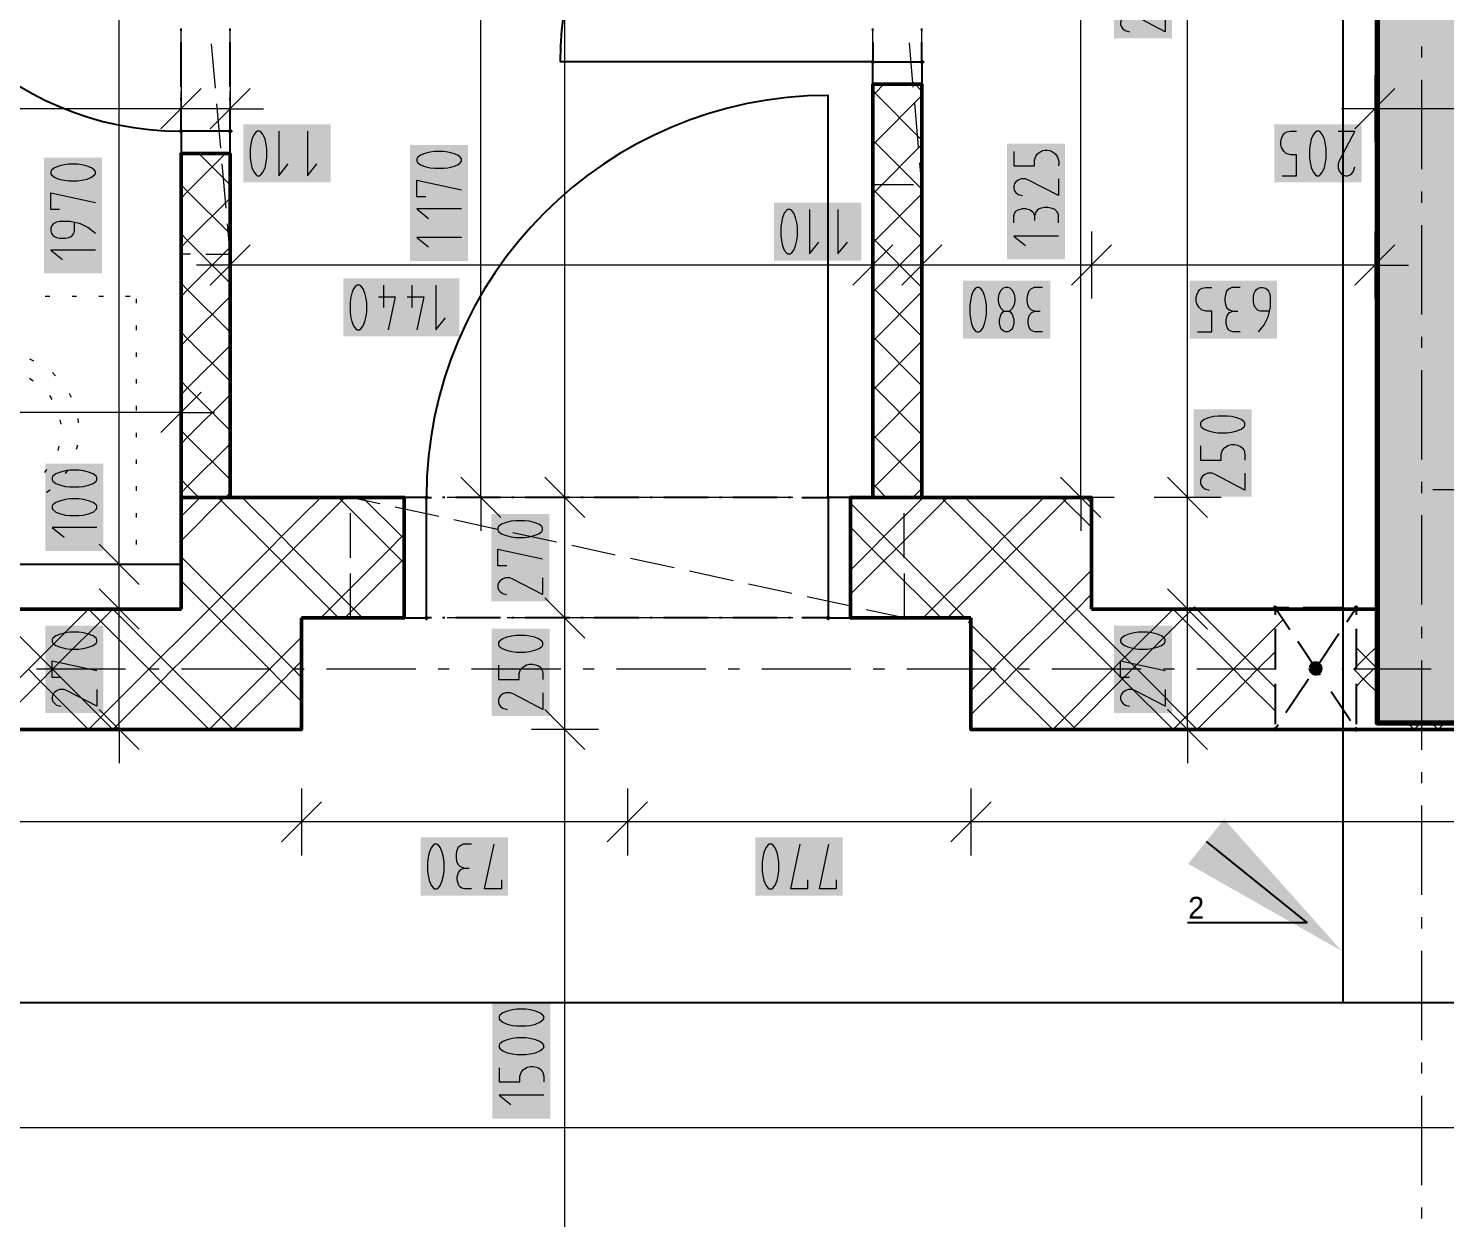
# Model space of a CAD drawing. Header units: millimetres. Extents: x 0 to 594, y 0 to 420.
# Drawn here: x 185.38 to 217.92, y 242.61 to 269.93 of the extents above; entities that cross this region are included whole.
import ezdxf
from ezdxf import colors
from ezdxf.entities.mleader import LeaderData, LeaderLine
from ezdxf.math import Vec2, Vec3

# ---------------------------------------------------------------- set-up
doc = ezdxf.new("R2010")
doc.units = ezdxf.units.MM
doc.header["$LTSCALE"] = 8
for name, color, linetype in [('PDF_Dvere', 7, 'Continuous'), ('PDF_Instalacni prizdivka do 1m', 7, 'Continuous'), ('PDF_Koty delkove', 7, 'Continuous'), ('PDF_Osy hlavni', 7, 'Continuous'), ('PDF_Popis Prostupy', 7, 'Continuous'), ('PDF_Preklady', 7, 'Continuous'), ('PDF_Pricky zdene', 7, 'Continuous'), ('PDF_Prostupy', 7, 'Continuous'), ('PDF_Sanita', 7, 'Continuous'), ('PDF_Steny akusticke', 7, 'Continuous'), ('PDF_Steny obvodove nosne', 7, 'Continuous'), ('RED_2.5mm^2', 1, 'Continuous'), ('SYMS', 7, 'Continuous')]:
    doc.layers.add(name, color=color, linetype=linetype)

msp = doc.modelspace()

# ---------------------------------------------------------------- linework, layer by layer
at = {"layer": 'PDF_Dvere', "lineweight": 25}
for points in [[(204.769, 269.621), (204.769, 269.163), (197.594, 269.163, -0.414213), (204.769, 276.338)], [(188.882, 274.749), (181.707, 274.749, 0.414213), (188.882, 267.574), (188.882, 268.033)], [(203.14, 259.169), (203.744, 259.169), (203.744, 268.394, 0.414213), (194.519, 259.169), (194.633, 259.169)]]:
    msp.add_lwpolyline(points, format="xyb", dxfattribs=at)
for points in [[(188.882, 269.878), (188.882, 269.929)], [(190.009, 269.878), (190.009, 269.929)], [(204.769, 269.878), (204.769, 269.929)], [(205.897, 269.878), (205.897, 269.929)], [(188.882, 268.596), (188.882, 269.621)], [(190.009, 268.596), (190.009, 269.621)], [(205.897, 269.163), (205.897, 269.621)], [(188.882, 268.289), (188.882, 268.34)], [(190.009, 268.289), (190.009, 268.34)], [(190.009, 267.574), (190.009, 268.033)], [(194.94, 259.169), (194.889, 259.169)], [(196.221, 259.169), (195.196, 259.169)], [(196.529, 259.169), (196.478, 259.169)], [(197.81, 259.169), (196.785, 259.169)], [(198.117, 259.169), (198.066, 259.169)], [(199.399, 259.169), (198.374, 259.169)], [(199.706, 259.169), (199.655, 259.169)], [(200.987, 259.169), (199.962, 259.169)], [(201.295, 259.169), (201.244, 259.169)], [(202.576, 259.169), (201.551, 259.169)], [(202.884, 259.169), (202.832, 259.169)], [(194.633, 256.401), (194.519, 256.401)], [(194.94, 256.401), (194.889, 256.401)], [(196.221, 256.401), (195.196, 256.401)], [(196.529, 256.401), (196.478, 256.401)], [(197.81, 256.401), (196.785, 256.401)], [(198.117, 256.401), (198.066, 256.401)], [(199.399, 256.401), (198.374, 256.401)], [(199.706, 256.401), (199.655, 256.401)], [(200.987, 256.401), (199.962, 256.401)], [(201.295, 256.401), (201.244, 256.401)], [(202.576, 256.401), (201.551, 256.401)], [(202.884, 256.401), (202.832, 256.401)], [(203.744, 256.401), (203.14, 256.401)]]:
    msp.add_lwpolyline(points, dxfattribs=at)
for points in [[(205.897, 269.163), (205.897, 268.65), (204.769, 268.65), (204.769, 269.163)], [(190.009, 267.061), (190.009, 267.574), (188.882, 267.574), (188.882, 267.061)], [(194.007, 256.401), (194.519, 256.401), (194.519, 259.169), (194.007, 259.169)], [(203.744, 256.401), (204.257, 256.401), (204.257, 259.169), (203.744, 259.169)]]:
    msp.add_lwpolyline(points, close=True, dxfattribs=at)
at = {"layer": 'PDF_Dvere', "lineweight": 25, "transparency": 33554559}
for points in [[(204.769, 269.099), (204.705, 269.163), (204.833, 269.163), (204.769, 269.227)], [(205.897, 269.099), (205.832, 269.163), (205.961, 269.163), (205.897, 269.227)], [(188.882, 267.51), (188.818, 267.574), (188.946, 267.574), (188.882, 267.638)], [(190.009, 267.51), (189.945, 267.574), (190.073, 267.574), (190.009, 267.638)], [(194.583, 259.169), (194.519, 259.105), (194.519, 259.233), (194.455, 259.169)], [(203.808, 259.169), (203.744, 259.105), (203.744, 259.233), (203.68, 259.169)], [(194.583, 256.401), (194.519, 256.337), (194.519, 256.466), (194.455, 256.401)], [(203.808, 256.401), (203.744, 256.337), (203.744, 256.466), (203.68, 256.401)]]:
    msp.add_solid(points, dxfattribs=at)
at = {"layer": 'PDF_Instalacni prizdivka do 1m', "lineweight": 25}
msp.add_lwpolyline([(179.554, 256.606), (188.882, 256.606), (188.882, 257.631), (179.554, 257.631)], close=True, dxfattribs=at)
at = {"layer": 'PDF_Koty delkove', "lineweight": 18}
for points in [[(197.697, 152.109), (197.697, 204.109), (197.697, 212.993), (197.697, 214.479), (197.697, 216.017), (197.697, 235.697), (197.697, 238.464), (197.697, 253.839), (197.697, 256.401), (197.697, 259.169), (197.697, 289.56), (197.697, 291.046), (197.697, 340.194), (197.697, 344.089)], [(187.461, 253.839), (187.461, 256.606), (187.461, 257.631), (187.461, 259.514), (187.461, 277.824), (187.461, 279.31), (187.461, 340.194)], [(211.998, 253.839), (211.998, 255.113), (211.998, 256.606), (211.998, 259.169), (211.998, 282.897), (211.998, 284.384), (211.998, 291.046)], [(195.768, 259.169), (195.768, 271.161), (195.768, 284.435), (195.768, 289.56)], [(209.543, 259.169), (209.543, 272.75), (209.543, 282.897)], [(211.486, 270.24), (211.486, 269.856), (210.802, 270.212), (210.733, 270.24), (210.631, 270.24), (210.563, 270.212), (210.512, 270.171), (210.477, 270.13), (210.461, 270.075), (210.461, 270.021), (210.477, 269.966), (210.512, 269.925), (210.563, 269.884), (210.665, 269.856)], [(188.882, 268.859), (188.882, 268.09), (188.882, 267.322)], [(190.009, 268.859), (190.009, 268.09), (190.009, 267.322)], [(216.3, 268.859), (216.3, 268.09), (216.3, 267.322)], [(189.343, 268.552), (188.42, 267.629)], [(190.47, 268.552), (189.548, 267.629)], [(216.761, 268.552), (215.839, 267.629)], [(190.009, 268.09), (188.882, 268.09), (183.507, 268.09), (177.556, 268.09), (155.518, 268.09), (153.827, 268.09), (151.726, 268.09)], [(190.009, 268.09), (190.778, 268.09)], [(216.3, 268.09), (215.531, 268.09)], [(254.584, 268.09), (253.456, 268.09), (242.121, 268.09), (220.093, 268.09), (218.401, 268.09), (216.3, 268.09)], [(191.127, 267.578), (191.127, 266.553), (191.346, 266.825)], [(191.784, 267.578), (191.784, 266.553), (192.003, 266.825)], [(214.168, 266.553), (214.497, 266.553), (214.497, 267.03), (214.36, 267.03), (214.264, 267.065), (214.209, 267.117), (214.155, 267.202), (214.141, 267.269), (214.141, 267.338), (214.155, 267.407), (214.182, 267.474), (214.223, 267.526), (214.278, 267.56), (214.36, 267.578), (214.497, 267.578)], [(214.963, 266.553), (215.017, 266.553), (215.045, 266.569), (215.099, 266.638), (215.14, 266.74), (215.168, 266.86), (215.182, 266.962), (215.182, 267.167), (215.168, 267.269), (215.14, 267.389), (215.099, 267.492), (215.045, 267.56), (215.017, 267.578), (214.963, 267.578), (214.935, 267.56), (214.88, 267.492), (214.839, 267.389), (214.812, 267.269), (214.798, 267.167)], [(215.455, 267.578), (215.839, 267.578), (215.482, 266.894), (215.455, 266.825), (215.455, 266.723), (215.482, 266.655), (215.524, 266.604), (215.565, 266.569), (215.62, 266.553), (215.674, 266.553), (215.729, 266.569), (215.77, 266.604), (215.811, 266.655), (215.839, 266.757)], [(214.798, 267.167), (214.798, 266.962), (214.812, 266.86), (214.839, 266.74), (214.88, 266.638), (214.935, 266.569), (214.963, 266.553)], [(186.504, 266.816), (186.299, 266.816), (186.198, 266.802), (186.078, 266.775), (185.975, 266.734), (185.907, 266.68), (185.89, 266.652), (185.89, 266.598), (185.907, 266.57), (185.975, 266.516), (186.078, 266.474), (186.198, 266.447), (186.299, 266.433), (186.504, 266.433), (186.607, 266.447)], [(186.607, 266.447), (186.727, 266.474), (186.829, 266.516), (186.898, 266.57), (186.915, 266.598), (186.915, 266.652), (186.898, 266.68), (186.829, 266.734), (186.727, 266.775), (186.607, 266.802), (186.504, 266.816)], [(194.501, 266.065), (194.297, 266.065), (194.297, 266.448), (195.322, 266.23)], [(209.03, 266.48), (209.03, 266.096), (208.347, 266.453), (208.278, 266.48), (208.176, 266.48), (208.108, 266.453), (208.057, 266.412), (208.022, 266.371), (208.005, 266.316), (208.005, 266.261), (208.022, 266.206), (208.057, 266.165), (208.108, 266.124), (208.209, 266.096)], [(186.094, 265.776), (185.89, 265.776), (185.89, 266.159), (186.915, 265.941)], [(195.322, 265.791), (194.297, 265.791), (194.569, 265.573)], [(203.312, 265.78), (203.312, 264.756), (203.531, 265.028)], [(203.969, 265.78), (203.969, 264.756), (204.188, 265.028)], [(208.005, 265.467), (208.005, 265.632), (208.022, 265.687), (208.057, 265.741), (208.108, 265.769), (208.209, 265.796), (208.278, 265.796), (208.38, 265.769), (208.449, 265.714), (208.483, 265.632), (208.483, 265.522)], [(209.03, 265.467), (209.03, 265.659), (208.995, 265.727), (208.944, 265.782), (208.859, 265.809), (208.791, 265.823), (208.722, 265.823), (208.637, 265.809), (208.569, 265.782), (208.518, 265.727), (208.483, 265.632)], [(186.915, 265.229), (186.744, 265.366), (186.573, 265.448), (186.334, 265.502), (186.094, 265.502), (186.026, 265.488), (185.975, 265.461), (185.941, 265.434), (185.907, 265.393), (185.89, 265.338), (185.89, 265.284), (185.907, 265.229), (185.941, 265.187), (185.975, 265.16), (186.026, 265.132), (186.094, 265.118), (186.231, 265.118), (186.299, 265.132), (186.368, 265.16), (186.419, 265.229), (186.436, 265.284), (186.436, 265.475)], [(190.009, 265.271), (190.009, 264.502), (190.009, 263.734)], [(204.769, 265.271), (204.769, 264.502), (204.769, 263.734)], [(205.897, 265.271), (205.897, 264.502), (205.897, 263.734)], [(209.791, 265.271), (209.791, 264.502), (209.791, 263.734)], [(216.3, 265.271), (216.3, 264.502), (216.3, 263.734)], [(190.47, 264.964), (189.548, 264.041)], [(195.322, 265.134), (194.297, 265.134), (194.569, 264.916)], [(205.23, 264.964), (204.308, 264.041)], [(206.358, 264.964), (205.435, 264.041)], [(209.03, 265.166), (208.005, 265.166), (208.278, 264.947)], [(210.253, 264.964), (209.33, 264.041)], [(216.761, 264.964), (215.839, 264.041)], [(186.915, 264.845), (185.89, 264.845), (186.163, 264.627)], [(190.009, 264.502), (189.24, 264.502)], [(216.3, 264.502), (213.593, 264.502), (211.949, 264.502), (209.791, 264.502), (205.897, 264.502), (204.769, 264.502), (190.009, 264.502)], [(216.3, 264.502), (217.069, 264.502)], [(193.01, 263.034), (193.064, 263.103), (193.105, 263.206), (193.133, 263.326), (193.147, 263.427), (193.147, 263.632), (193.133, 263.734), (193.105, 263.854), (193.064, 263.957), (193.01, 264.026), (192.982, 264.043), (192.927, 264.043), (192.899, 264.026), (192.845, 263.957), (192.804, 263.854), (192.777, 263.734), (192.763, 263.632)], [(193.529, 264.043), (193.529, 263.53)], [(194.186, 264.043), (194.186, 263.53)], [(194.734, 264.043), (194.734, 263.018), (194.953, 263.291)], [(206.995, 263.579), (206.995, 263.374), (207.009, 263.272), (207.036, 263.153), (207.077, 263.05), (207.131, 262.981), (207.159, 262.965), (207.213, 262.965), (207.241, 262.981), (207.296, 263.05), (207.337, 263.153), (207.365, 263.272), (207.379, 263.374), (207.379, 263.579), (207.365, 263.681), (207.337, 263.801), (207.296, 263.904), (207.241, 263.973), (207.213, 263.99)], [(207.213, 263.99), (207.159, 263.99), (207.131, 263.973), (207.077, 263.904), (207.036, 263.801), (207.009, 263.681), (206.995, 263.579)], [(207.925, 263.46), (207.98, 263.511), (208.022, 263.596), (208.036, 263.681), (208.036, 263.75), (208.022, 263.835), (207.98, 263.921), (207.925, 263.973), (207.87, 263.99), (207.816, 263.99), (207.761, 263.973), (207.706, 263.921), (207.666, 263.835), (207.652, 263.75)], [(208.665, 263.99), (208.473, 263.99), (208.405, 263.955), (208.35, 263.904), (208.323, 263.819), (208.309, 263.75), (208.309, 263.681), (208.323, 263.596), (208.35, 263.529), (208.405, 263.477), (208.5, 263.443)], [(212.224, 262.965), (212.552, 262.965), (212.552, 263.443), (212.415, 263.443), (212.32, 263.477), (212.265, 263.529), (212.211, 263.614), (212.197, 263.681), (212.197, 263.75), (212.211, 263.819), (212.238, 263.886), (212.279, 263.938), (212.333, 263.973), (212.415, 263.99), (212.552, 263.99)], [(213.018, 263.99), (212.95, 263.955), (212.895, 263.904), (212.868, 263.819), (212.854, 263.75), (212.854, 263.681), (212.868, 263.596), (212.895, 263.529), (212.95, 263.477), (213.045, 263.443)], [(213.209, 263.99), (213.018, 263.99)], [(213.866, 263.443), (213.675, 263.443), (213.62, 263.46), (213.579, 263.494), (213.552, 263.529), (213.525, 263.579), (213.511, 263.648), (213.511, 263.784), (213.525, 263.853), (213.552, 263.904), (213.579, 263.938), (213.62, 263.973), (213.675, 263.99), (213.729, 263.99), (213.784, 263.973), (213.825, 263.938), (213.853, 263.904), (213.88, 263.853), (213.894, 263.784), (213.894, 263.545), (213.839, 263.306), (213.757, 263.135), (213.62, 262.965)], [(193.42, 263.769), (193.804, 263.769), (193.639, 263.018)], [(194.077, 263.769), (194.461, 263.769), (194.296, 263.018)], [(207.652, 263.75), (207.652, 263.681), (207.666, 263.596), (207.706, 263.511), (207.761, 263.46), (207.788, 263.443), (207.898, 263.443), (207.925, 263.46)], [(192.763, 263.632), (192.763, 263.427), (192.777, 263.326), (192.804, 263.206), (192.845, 263.103), (192.899, 263.034), (192.927, 263.018), (192.982, 263.018), (193.01, 263.034)], [(207.898, 263.443), (207.925, 263.425), (207.967, 263.374), (207.994, 263.306), (208.008, 263.238), (208.008, 263.169), (207.994, 263.101), (207.967, 263.033), (207.912, 262.981), (207.87, 262.965), (207.816, 262.965), (207.775, 262.981), (207.72, 263.033), (207.693, 263.101), (207.679, 263.169), (207.679, 263.238), (207.693, 263.306), (207.72, 263.374), (207.761, 263.425), (207.788, 263.443)], [(208.665, 262.965), (208.5, 262.965), (208.445, 262.981), (208.391, 263.016), (208.363, 263.067), (208.336, 263.169), (208.336, 263.238), (208.363, 263.34), (208.418, 263.409), (208.5, 263.443), (208.61, 263.443)], [(213.209, 262.965), (213.045, 262.965), (212.99, 262.981), (212.936, 263.016), (212.908, 263.067), (212.881, 263.169), (212.881, 263.238), (212.908, 263.34), (212.963, 263.409), (213.045, 263.443), (213.154, 263.443)], [(188.882, 261.887), (188.882, 261.118), (188.882, 260.35)], [(189.343, 261.58), (188.42, 260.657)], [(188.882, 261.118), (184.897, 261.118), (180.095, 261.118), (179.554, 261.118), (178.331, 261.118), (162.129, 261.118), (160.541, 261.118), (153.827, 261.118), (151.777, 261.118), (141.322, 261.118), (138.708, 261.118)], [(188.882, 261.118), (189.65, 261.118)], [(212.905, 261.036), (212.7, 261.036), (212.598, 261.022), (212.478, 260.995), (212.376, 260.954), (212.307, 260.9), (212.291, 260.872), (212.291, 260.818), (212.307, 260.79), (212.376, 260.735), (212.478, 260.694), (212.598, 260.666), (212.7, 260.653), (212.905, 260.653)], [(212.905, 260.653), (213.007, 260.666), (213.127, 260.694), (213.23, 260.735), (213.298, 260.79), (213.316, 260.818), (213.316, 260.872), (213.298, 260.9), (213.23, 260.954), (213.127, 260.995), (213.007, 261.022), (212.905, 261.036)], [(212.291, 260.352), (212.291, 260.023), (212.769, 260.023), (212.769, 260.161), (212.803, 260.256), (212.855, 260.311), (212.94, 260.365), (213.007, 260.379), (213.076, 260.379), (213.145, 260.365), (213.212, 260.338), (213.264, 260.297), (213.298, 260.243), (213.316, 260.161), (213.316, 260.023)], [(186.537, 259.79), (186.332, 259.79), (186.231, 259.776), (186.111, 259.749), (186.008, 259.708), (185.94, 259.654), (185.923, 259.626), (185.923, 259.572), (185.94, 259.544), (186.008, 259.49), (186.111, 259.449), (186.231, 259.421), (186.332, 259.407), (186.537, 259.407), (186.64, 259.421)], [(186.64, 259.421), (186.76, 259.449), (186.862, 259.49), (186.931, 259.544), (186.948, 259.572), (186.948, 259.626), (186.931, 259.654), (186.862, 259.708), (186.76, 259.749), (186.64, 259.776), (186.537, 259.79)], [(196.229, 258.708), (195.307, 259.63)], [(198.158, 258.708), (197.236, 259.63)], [(210.004, 258.708), (209.082, 259.63)], [(212.459, 258.708), (211.537, 259.63)], [(213.316, 259.722), (213.316, 259.338), (212.632, 259.695), (212.564, 259.722), (212.461, 259.722), (212.393, 259.695), (212.342, 259.654), (212.307, 259.613), (212.291, 259.558), (212.291, 259.503), (212.307, 259.448), (212.342, 259.407), (212.393, 259.366), (212.495, 259.338)], [(196.537, 259.169), (195.768, 259.169), (194.999, 259.169)], [(195.768, 259.169), (195.768, 258.4)], [(198.466, 259.169), (197.697, 259.169), (196.928, 259.169)], [(210.312, 259.169), (209.543, 259.169), (208.774, 259.169)], [(209.543, 259.169), (209.543, 258.4)], [(212.767, 259.169), (211.998, 259.169), (211.229, 259.169)], [(218.401, 259.34), (217.633, 259.34)], [(186.948, 258.476), (185.923, 258.476), (186.196, 258.258)], [(196.773, 258.634), (196.568, 258.634), (196.467, 258.62), (196.347, 258.593), (196.244, 258.552), (196.176, 258.498), (196.159, 258.47), (196.159, 258.416)], [(196.159, 258.416), (196.176, 258.388), (196.244, 258.334), (196.347, 258.293), (196.467, 258.265), (196.568, 258.251), (196.773, 258.251), (196.876, 258.265), (196.996, 258.293), (197.098, 258.334), (197.167, 258.388), (197.184, 258.416), (197.184, 258.47), (197.167, 258.498), (197.098, 258.552), (196.996, 258.593), (196.876, 258.62), (196.773, 258.634)], [(187.922, 257.17), (187, 258.093)], [(196.363, 257.594), (196.159, 257.594), (196.159, 257.977), (197.184, 257.759)], [(188.23, 257.631), (187.461, 257.631), (186.692, 257.631)], [(197.184, 257.32), (197.184, 256.937), (196.501, 257.293), (196.432, 257.32), (196.33, 257.32), (196.262, 257.293), (196.211, 257.252), (196.176, 257.211), (196.159, 257.156), (196.159, 257.102), (196.176, 257.047), (196.211, 257.006), (196.262, 256.964), (196.363, 256.937)], [(187.922, 256.145), (187, 257.068)], [(198.158, 255.94), (197.236, 256.863)], [(212.459, 256.145), (211.537, 257.068)], [(188.23, 256.606), (187.461, 256.606), (186.692, 256.606)], [(212.767, 256.606), (211.998, 256.606), (211.229, 256.606)], [(198.466, 256.401), (197.697, 256.401), (196.928, 256.401)], [(186.537, 256.072), (186.332, 256.072), (186.231, 256.058), (186.111, 256.031), (186.008, 255.99), (185.94, 255.935), (185.923, 255.907), (185.923, 255.853), (185.94, 255.825), (186.008, 255.771), (186.111, 255.73), (186.231, 255.702), (186.332, 255.688), (186.537, 255.688), (186.64, 255.702)], [(186.64, 255.702), (186.76, 255.73), (186.862, 255.771), (186.931, 255.825), (186.948, 255.853), (186.948, 255.907), (186.931, 255.935), (186.862, 255.99), (186.76, 256.031), (186.64, 256.058), (186.537, 256.072)], [(211.075, 256.072), (210.869, 256.072), (210.768, 256.058), (210.648, 256.031), (210.546, 255.99), (210.477, 255.935), (210.461, 255.907), (210.461, 255.853), (210.477, 255.825), (210.546, 255.771), (210.648, 255.73), (210.768, 255.702), (210.869, 255.688), (211.075, 255.688), (211.177, 255.702)], [(211.177, 255.702), (211.297, 255.73), (211.399, 255.771), (211.468, 255.825), (211.486, 255.853), (211.486, 255.907), (211.468, 255.935), (211.399, 255.99), (211.297, 256.031), (211.177, 256.058), (211.075, 256.072)], [(186.127, 255.031), (185.923, 255.031), (185.923, 255.415), (186.948, 255.196)], [(196.17, 255.315), (196.17, 254.987), (196.648, 254.987), (196.648, 255.124), (196.682, 255.219), (196.734, 255.274), (196.819, 255.328), (196.886, 255.342), (196.955, 255.342), (197.024, 255.328), (197.091, 255.301), (197.143, 255.26)], [(197.143, 255.26), (197.178, 255.206), (197.195, 255.124), (197.195, 254.987)], [(210.665, 255.031), (210.461, 255.031), (210.461, 255.415), (211.486, 255.196)], [(186.948, 254.758), (186.948, 254.374), (186.265, 254.73), (186.196, 254.758), (186.093, 254.758), (186.026, 254.73), (185.975, 254.689), (185.94, 254.648), (185.923, 254.593), (185.923, 254.539), (185.94, 254.484), (185.975, 254.443), (186.026, 254.402), (186.127, 254.374)], [(197.195, 254.685), (197.195, 254.302), (196.511, 254.658), (196.443, 254.685), (196.34, 254.685), (196.272, 254.658), (196.221, 254.617), (196.186, 254.576), (196.17, 254.521), (196.17, 254.467), (196.186, 254.412), (196.221, 254.371), (196.272, 254.33), (196.374, 254.302)], [(211.486, 254.758), (211.486, 254.374), (210.802, 254.73), (210.733, 254.758), (210.631, 254.758), (210.563, 254.73), (210.512, 254.689), (210.477, 254.648), (210.461, 254.593), (210.461, 254.539), (210.477, 254.484), (210.512, 254.443), (210.563, 254.402), (210.665, 254.374)], [(187.922, 253.378), (187, 254.3)], [(198.158, 253.378), (197.236, 254.3)], [(212.459, 253.378), (211.537, 254.3)], [(188.23, 253.839), (187.461, 253.839), (186.692, 253.839)], [(187.461, 253.839), (187.461, 253.07)], [(198.466, 253.839), (197.697, 253.839), (196.928, 253.839)], [(212.767, 253.839), (211.998, 253.839), (211.229, 253.839)], [(211.998, 253.839), (211.998, 253.07)], [(191.649, 252.489), (191.649, 251.721), (191.649, 250.952)], [(199.132, 252.489), (199.132, 251.721), (199.132, 250.952)], [(207.024, 252.489), (207.024, 251.721), (207.024, 250.952)], [(192.11, 252.182), (191.188, 251.259)], [(199.593, 252.182), (198.67, 251.259)], [(207.485, 252.182), (206.563, 251.259)], [(263.706, 251.721), (207.024, 251.721), (199.132, 251.721), (191.649, 251.721), (153.11, 251.721), (151.623, 251.721), (138.708, 251.721), (129.483, 251.721), (123.744, 251.721)], [(195.295, 251.173), (195.24, 251.122), (195.212, 251.037), (195.198, 250.968), (195.198, 250.9), (195.212, 250.815), (195.24, 250.747), (195.295, 250.696), (195.39, 250.661)], [(195.554, 251.208), (195.363, 251.208), (195.295, 251.173)], [(196.239, 250.387), (196.239, 250.183), (195.855, 250.183), (196.074, 251.208)], [(203.269, 250.387), (203.269, 250.183), (202.886, 250.183), (203.104, 251.208)], [(203.926, 250.387), (203.926, 250.183), (203.543, 250.183), (203.761, 251.208)], [(195.554, 250.183), (195.39, 250.183), (195.335, 250.2), (195.281, 250.234), (195.253, 250.286), (195.226, 250.387), (195.226, 250.456), (195.253, 250.558), (195.308, 250.627), (195.39, 250.661), (195.499, 250.661)], [(196.8, 246.762), (196.595, 246.762), (196.493, 246.748), (196.373, 246.721), (196.271, 246.68), (196.202, 246.626), (196.186, 246.598), (196.186, 246.544), (196.202, 246.516), (196.271, 246.462), (196.373, 246.421), (196.493, 246.393), (196.595, 246.379), (196.8, 246.379), (196.902, 246.393), (197.022, 246.421), (197.125, 246.462), (197.193, 246.516), (197.211, 246.544), (197.211, 246.598), (197.193, 246.626), (197.125, 246.68), (197.022, 246.721)], [(197.022, 246.721), (196.902, 246.748), (196.8, 246.762)], [(196.186, 246.078), (196.186, 245.75), (196.664, 245.75), (196.664, 245.887), (196.698, 245.982), (196.75, 246.037), (196.835, 246.091), (196.902, 246.105), (196.971, 246.105), (197.04, 246.091), (197.107, 246.064), (197.159, 246.023), (197.193, 245.969), (197.211, 245.887), (197.211, 245.75)], [(197.211, 245.448), (196.186, 245.448), (196.459, 245.23)], [(506.065, 244.701), (486.36, 244.701), (466.5, 244.701), (465.014, 244.701), (153.11, 244.701)]]:
    msp.add_lwpolyline(points, dxfattribs=at)
for points in [[(190.47, 267.167), (190.47, 266.962), (190.484, 266.86), (190.511, 266.74), (190.552, 266.638), (190.606, 266.569), (190.634, 266.553), (190.689, 266.553), (190.717, 266.569), (190.771, 266.638), (190.812, 266.74), (190.84, 266.86), (190.854, 266.962), (190.854, 267.167), (190.84, 267.269), (190.812, 267.389), (190.771, 267.492), (190.717, 267.56), (190.689, 267.578), (190.634, 267.578), (190.606, 267.56), (190.552, 267.492), (190.511, 267.389), (190.484, 267.269)], [(194.911, 267.105), (194.706, 267.105), (194.604, 267.091), (194.484, 267.064), (194.382, 267.023), (194.313, 266.969), (194.297, 266.941), (194.297, 266.887), (194.313, 266.859), (194.382, 266.805), (194.484, 266.764), (194.604, 266.736), (194.706, 266.722), (194.911, 266.722), (195.013, 266.736), (195.133, 266.764), (195.236, 266.805), (195.304, 266.859), (195.322, 266.887), (195.322, 266.941), (195.304, 266.969), (195.236, 267.023), (195.133, 267.064), (195.013, 267.091)], [(202.655, 265.369), (202.655, 265.164), (202.669, 265.063), (202.696, 264.943), (202.737, 264.841), (202.792, 264.772), (202.819, 264.756), (202.874, 264.756), (202.902, 264.772), (202.956, 264.841), (202.997, 264.943), (203.025, 265.063), (203.039, 265.164), (203.039, 265.369), (203.025, 265.472), (202.997, 265.592), (202.956, 265.694), (202.902, 265.763), (202.874, 265.78), (202.819, 265.78), (202.792, 265.763), (202.737, 265.694), (202.696, 265.592), (202.669, 265.472)], [(186.537, 259.133), (186.332, 259.133), (186.231, 259.119), (186.111, 259.092), (186.008, 259.051), (185.94, 258.997), (185.923, 258.969), (185.923, 258.915), (185.94, 258.887), (186.008, 258.833), (186.111, 258.792), (186.231, 258.764), (186.332, 258.75), (186.537, 258.75), (186.64, 258.764), (186.76, 258.792), (186.862, 258.833), (186.931, 258.887), (186.948, 258.915), (186.948, 258.969), (186.931, 258.997), (186.862, 259.051), (186.76, 259.092), (186.64, 259.119)], [(196.784, 255.999), (196.579, 255.999), (196.477, 255.985), (196.358, 255.958), (196.255, 255.917), (196.186, 255.863), (196.17, 255.835), (196.17, 255.781), (196.186, 255.753), (196.255, 255.699), (196.358, 255.658), (196.477, 255.63), (196.579, 255.616), (196.784, 255.616), (196.886, 255.63), (197.006, 255.658), (197.109, 255.699), (197.178, 255.753), (197.195, 255.781), (197.195, 255.835), (197.178, 255.863), (197.109, 255.917), (197.006, 255.958), (196.886, 255.985)], [(194.541, 250.797), (194.541, 250.592), (194.555, 250.491), (194.582, 250.371), (194.624, 250.268), (194.678, 250.2), (194.706, 250.183), (194.76, 250.183), (194.788, 250.2), (194.842, 250.268), (194.883, 250.371), (194.911, 250.491), (194.925, 250.592), (194.925, 250.797), (194.911, 250.9), (194.883, 251.02), (194.842, 251.122), (194.788, 251.191), (194.76, 251.208), (194.706, 251.208), (194.678, 251.191), (194.624, 251.122), (194.582, 251.02), (194.555, 250.9)], [(202.229, 250.797), (202.229, 250.592), (202.243, 250.491), (202.27, 250.371), (202.311, 250.268), (202.365, 250.2), (202.393, 250.183), (202.447, 250.183), (202.475, 250.2), (202.529, 250.268), (202.57, 250.371), (202.598, 250.491), (202.612, 250.592), (202.612, 250.797), (202.598, 250.9), (202.57, 251.02), (202.529, 251.122), (202.475, 251.191), (202.447, 251.208), (202.393, 251.208), (202.365, 251.191), (202.311, 251.122), (202.27, 251.02), (202.243, 250.9)], [(196.8, 247.419), (196.595, 247.419), (196.493, 247.405), (196.373, 247.378), (196.271, 247.337), (196.202, 247.283), (196.186, 247.255), (196.186, 247.201), (196.202, 247.173), (196.271, 247.119), (196.373, 247.078), (196.493, 247.05), (196.595, 247.036), (196.8, 247.036), (196.902, 247.05), (197.022, 247.078), (197.125, 247.119), (197.193, 247.173), (197.211, 247.201), (197.211, 247.255), (197.193, 247.283), (197.125, 247.337), (197.022, 247.378), (196.902, 247.405)]]:
    msp.add_lwpolyline(points, close=True, dxfattribs=at)
msp.add_lwpolyline([(208.005, 267.11), (208.005, 266.781), (208.483, 266.781), (208.483, 266.919), (208.518, 267.014, -0.843912), (209.03, 266.781)], format="xyb", dxfattribs=at)
at = {"layer": 'PDF_Koty delkove', "color": 7, "lineweight": 18, "true_color": 0xffffff, "transparency": 33554559}
for points in [[(211.639, 269.702), (211.639, 272.364), (210.307, 269.702), (210.307, 272.364)], [(192.322, 267.732), (190.317, 267.732), (192.322, 266.399), (190.317, 266.399)], [(215.993, 267.732), (213.988, 267.732), (215.993, 266.399), (213.988, 266.399)], [(195.475, 264.597), (195.475, 267.259), (194.143, 264.597), (194.143, 267.259)], [(209.184, 264.629), (209.184, 267.29), (207.852, 264.629), (207.852, 267.29)], [(187.069, 264.308), (187.069, 266.97), (185.736, 264.308), (185.736, 266.97)], [(204.507, 265.934), (202.502, 265.934), (204.507, 264.602), (202.502, 264.602)], [(195.272, 264.197), (192.61, 264.197), (195.272, 262.864), (192.61, 262.864)], [(208.846, 264.144), (206.841, 264.144), (208.846, 262.811), (206.841, 262.811)], [(214.048, 264.144), (212.043, 264.144), (214.048, 262.811), (212.043, 262.811)], [(213.47, 259.185), (213.47, 261.19), (212.137, 259.185), (212.137, 261.19)], [(187.102, 257.939), (187.102, 259.944), (185.77, 257.939), (185.77, 259.944)], [(197.338, 256.783), (197.338, 258.788), (196.006, 256.783), (196.006, 258.788)], [(187.102, 254.22), (187.102, 256.225), (185.77, 254.22), (185.77, 256.225)], [(211.639, 254.22), (211.639, 256.225), (210.307, 254.22), (210.307, 256.225)], [(197.349, 254.148), (197.349, 256.153), (196.016, 254.148), (196.016, 256.153)], [(196.393, 251.362), (194.388, 251.362), (196.393, 250.029), (194.388, 250.029)], [(204.08, 251.362), (202.075, 251.362), (204.08, 250.029), (202.075, 250.029)], [(197.365, 244.911), (197.365, 247.573), (196.032, 244.911), (196.032, 247.573)]]:
    msp.add_solid(points, dxfattribs=at)
at = {"layer": 'PDF_Osy hlavni', "lineweight": 18}
for points in [[(217.376, 269.263), (217.376, 269.519)], [(217.376, 266.7), (217.376, 268.75)], [(217.376, 265.932), (217.376, 266.188)], [(217.376, 263.369), (217.376, 265.419)], [(217.376, 262.6), (217.376, 262.857)], [(217.376, 260.038), (217.376, 262.088)], [(217.376, 259.269), (217.376, 259.525)], [(217.376, 256.707), (217.376, 258.757)], [(217.376, 255.938), (217.376, 256.194)], [(187.611, 255.223), (185.561, 255.223)], [(188.38, 255.223), (188.124, 255.223)], [(190.943, 255.223), (188.893, 255.223)], [(191.711, 255.223), (191.455, 255.223)], [(194.274, 255.223), (192.224, 255.223)], [(195.043, 255.223), (194.786, 255.223)], [(197.605, 255.223), (195.555, 255.223)], [(198.374, 255.223), (198.117, 255.223)], [(200.936, 255.223), (198.886, 255.223)], [(201.705, 255.223), (201.449, 255.223)], [(204.267, 255.223), (202.217, 255.223)], [(205.036, 255.223), (204.78, 255.223)], [(207.599, 255.223), (205.549, 255.223)], [(208.367, 255.223), (208.111, 255.223)], [(210.93, 255.223), (208.88, 255.223)], [(211.699, 255.223), (211.442, 255.223)], [(214.008, 255.223), (212.211, 255.223)], [(215.03, 255.223), (214.774, 255.223)], [(215.565, 255.223), (215.542, 255.223)], [(217.592, 255.223), (215.818, 255.223)], [(217.376, 253.375), (217.376, 255.425)], [(217.376, 252.607), (217.376, 252.863)], [(217.376, 250.044), (217.376, 252.094)], [(217.376, 249.275), (217.376, 249.532)], [(217.376, 246.713), (217.376, 248.763)], [(217.376, 245.944), (217.376, 246.2)], [(217.376, 243.382), (217.376, 245.432)], [(217.376, 242.613), (217.376, 242.869)]]:
    msp.add_lwpolyline(points, dxfattribs=at)
at = {"layer": 'PDF_Popis Prostupy', "lineweight": 25}
for points in [[(214.799, 255.244), (214.801, 255.221), (214.806, 255.199), (214.814, 255.178), (214.826, 255.159), (214.841, 255.141), (214.858, 255.127), (214.878, 255.115), (214.899, 255.107), (214.922, 255.102), (214.944, 255.101), (214.967, 255.104), (214.989, 255.11), (215.009, 255.12), (215.018, 255.126), (215.036, 255.14), (215.051, 255.158), (215.063, 255.177), (215.072, 255.198), (215.077, 255.22), (215.078, 255.243), (215.076, 255.265), (215.07, 255.287), (215.061, 255.308), (215.048, 255.327), (215.033, 255.344), (215.015, 255.358), (214.995, 255.369), (214.973, 255.376), (214.951, 255.38), (214.928, 255.38), (214.906, 255.376), (214.884, 255.369), (214.864, 255.359), (214.846, 255.345), (214.83, 255.328), (214.817, 255.309), (214.808, 255.289), (214.802, 255.267)], [(214.859, 255.356), (214.859, 255.356)], [(215.054, 255.32), (215.054, 255.32)], [(214.824, 255.161), (214.824, 255.161)], [(215.018, 255.126), (215.018, 255.126)]]:
    msp.add_lwpolyline(points, dxfattribs=at)
at = {"layer": 'PDF_Popis Prostupy', "lineweight": 25, "transparency": 33554559}
for points in [[(214.928, 255.379), (214.813, 255.3), (214.8, 255.23)], [(214.928, 255.379), (214.8, 255.23), (214.998, 255.366)], [(214.998, 255.366), (214.8, 255.23), (214.824, 255.161)], [(214.813, 255.3), (214.928, 255.379), (214.859, 255.356)], [(214.998, 255.366), (214.824, 255.161), (215.054, 255.32)], [(215.054, 255.32), (214.824, 255.161), (214.88, 255.115)], [(215.054, 255.32), (214.88, 255.115), (215.077, 255.252)], [(215.077, 255.252), (214.88, 255.115), (214.95, 255.102)], [(215.077, 255.252), (214.95, 255.102), (215.065, 255.182)], [(215.065, 255.182), (214.95, 255.102), (215.018, 255.126)]]:
    msp.add_solid(points, dxfattribs=at)
at = {"layer": 'PDF_Preklady', "lineweight": 18}
for points in [[(188.882, 268.853), (188.882, 269.878)], [(190.009, 268.853), (190.009, 269.878)], [(204.769, 268.853), (204.769, 269.878)], [(205.897, 268.853), (205.897, 269.878)], [(189.674, 268.562), (189.584, 269.583)], [(205.699, 268.583), (205.61, 269.604)], [(188.882, 267.469), (188.882, 268.494)], [(189.795, 267.183), (189.706, 268.204)], [(190.009, 267.469), (190.009, 268.494)], [(204.769, 267.469), (204.769, 268.494)], [(205.821, 267.204), (205.731, 268.225)], [(205.897, 267.469), (205.897, 268.494)], [(188.882, 267.061), (188.882, 267.11)], [(188.882, 266.085), (188.882, 267.061)], [(190.009, 267.061), (190.009, 267.11)], [(190.009, 266.085), (190.009, 267.061)], [(204.769, 266.344), (204.769, 267.11)], [(205.897, 267.11), (205.897, 266.344), (205.852, 266.847)], [(189.917, 265.805), (189.827, 266.826)], [(205.702, 266.344), (204.769, 266.344)], [(188.882, 264.755), (188.882, 265.726)], [(190.009, 264.755), (190.009, 265.726)], [(189.456, 264.755), (190.009, 264.755), (189.948, 265.447)], [(189.098, 264.755), (188.882, 264.755)], [(193.448, 259.023), (192.777, 259.169)], [(193.249, 259.169), (192.777, 259.169)], [(192.777, 259.167), (192.777, 259.169)], [(194.633, 259.169), (194.007, 259.169), (193.608, 259.169)], [(196.016, 259.169), (194.991, 259.169)], [(197.4, 259.169), (196.375, 259.169)], [(198.784, 259.169), (197.759, 259.169)], [(200.167, 259.169), (199.142, 259.169)], [(201.551, 259.169), (200.526, 259.169)], [(202.935, 259.169), (201.91, 259.169)], [(204.257, 259.169), (203.294, 259.169)], [(204.319, 259.169), (204.257, 259.169)], [(204.769, 259.169), (204.677, 259.169)], [(205.487, 259.169), (204.769, 259.169)], [(205.487, 259.167), (205.487, 259.169)], [(192.777, 257.783), (192.777, 258.808)], [(194.8, 258.728), (193.798, 258.946)], [(205.487, 257.783), (205.487, 258.808)], [(196.152, 258.434), (195.15, 258.652)], [(197.504, 258.14), (196.502, 258.358)], [(198.856, 257.845), (197.855, 258.063)], [(200.208, 257.551), (199.207, 257.769)], [(201.56, 257.256), (200.559, 257.474)], [(192.777, 256.401), (192.777, 257.424)], [(202.912, 256.962), (201.911, 257.18)], [(205.487, 257.424), (205.487, 256.401), (204.677, 256.401)], [(204.264, 256.668), (203.263, 256.886)], [(205.487, 256.401), (204.615, 256.591)], [(193.249, 256.401), (192.777, 256.401)], [(194.633, 256.401), (194.007, 256.401), (193.608, 256.401)], [(196.016, 256.401), (194.991, 256.401)], [(197.4, 256.401), (196.375, 256.401)], [(198.784, 256.401), (197.759, 256.401)], [(200.167, 256.401), (199.142, 256.401)], [(201.551, 256.401), (200.526, 256.401)], [(202.935, 256.401), (201.91, 256.401)], [(204.257, 256.401), (203.294, 256.401)], [(204.319, 256.401), (204.257, 256.401)]]:
    msp.add_lwpolyline(points, dxfattribs=at)
at = {"layer": 'PDF_Preklady', "lineweight": 18, "transparency": 33554559}
for points in [[(204.769, 268.604), (204.723, 268.65), (204.815, 268.65), (204.769, 268.696)], [(204.769, 268.604), (204.723, 268.65), (204.815, 268.65), (204.769, 268.696)], [(205.897, 268.604), (205.85, 268.65), (205.943, 268.65), (205.897, 268.696)], [(205.897, 268.604), (205.85, 268.65), (205.943, 268.65), (205.897, 268.696)], [(188.882, 267.015), (188.836, 267.061), (188.928, 267.061), (188.882, 267.107)], [(188.882, 267.015), (188.836, 267.061), (188.928, 267.061), (188.882, 267.107)], [(190.009, 267.015), (189.963, 267.061), (190.055, 267.061), (190.009, 267.107)], [(190.009, 267.015), (189.963, 267.061), (190.055, 267.061), (190.009, 267.107)], [(204.769, 266.298), (204.723, 266.344), (204.815, 266.344), (204.769, 266.39)], [(204.815, 266.344), (204.769, 266.298), (204.769, 266.39), (204.723, 266.344)], [(205.943, 266.344), (205.897, 266.298), (205.897, 266.39), (205.85, 266.344)], [(205.897, 266.298), (205.85, 266.344), (205.943, 266.344), (205.897, 266.39)], [(205.901, 266.298), (205.851, 266.34), (205.942, 266.348), (205.892, 266.39)], [(188.882, 264.709), (188.836, 264.755), (188.928, 264.755), (188.882, 264.801)], [(188.928, 264.755), (188.882, 264.709), (188.882, 264.801), (188.836, 264.755)], [(190.013, 264.709), (189.963, 264.751), (190.055, 264.759), (190.005, 264.801)], [(190.055, 264.755), (190.009, 264.709), (190.009, 264.801), (189.963, 264.755)], [(190.009, 264.709), (189.963, 264.755), (190.055, 264.755), (190.009, 264.801)], [(192.823, 259.169), (192.777, 259.123), (192.777, 259.215), (192.73, 259.169)], [(192.777, 259.123), (192.73, 259.169), (192.823, 259.169), (192.777, 259.215)], [(192.822, 259.159), (192.767, 259.124), (192.786, 259.214), (192.732, 259.179)], [(194.053, 259.169), (194.007, 259.123), (194.007, 259.215), (193.96, 259.169)], [(194.053, 259.169), (194.007, 259.123), (194.007, 259.215), (193.96, 259.169)], [(204.303, 259.169), (204.257, 259.123), (204.257, 259.215), (204.21, 259.169)], [(204.303, 259.169), (204.257, 259.123), (204.257, 259.215), (204.21, 259.169)], [(204.815, 259.169), (204.769, 259.123), (204.769, 259.215), (204.723, 259.169)], [(204.815, 259.169), (204.769, 259.123), (204.769, 259.215), (204.723, 259.169)], [(205.487, 259.123), (205.44, 259.169), (205.533, 259.169), (205.487, 259.215)], [(205.533, 259.169), (205.487, 259.123), (205.487, 259.215), (205.44, 259.169)], [(192.777, 256.355), (192.73, 256.401), (192.823, 256.401), (192.777, 256.448)], [(192.823, 256.401), (192.777, 256.355), (192.777, 256.448), (192.73, 256.401)], [(194.053, 256.401), (194.007, 256.355), (194.007, 256.448), (193.96, 256.401)], [(194.053, 256.401), (194.007, 256.355), (194.007, 256.448), (193.96, 256.401)], [(204.303, 256.401), (204.257, 256.355), (204.257, 256.448), (204.21, 256.401)], [(204.303, 256.401), (204.257, 256.355), (204.257, 256.448), (204.21, 256.401)], [(205.533, 256.401), (205.487, 256.355), (205.487, 256.448), (205.44, 256.401)], [(205.487, 256.355), (205.44, 256.401), (205.533, 256.401), (205.487, 256.448)], [(205.532, 256.392), (205.477, 256.356), (205.496, 256.447), (205.441, 256.411)]]:
    msp.add_solid(points, dxfattribs=at)
at = {"layer": 'PDF_Pricky zdene', "lineweight": 50}
for points in [[(204.769, 268.65), (205.897, 268.65)], [(204.769, 268.65), (204.769, 266.344), (204.769, 259.169), (205.487, 259.169), (205.897, 259.169), (205.897, 266.344), (205.897, 268.65)], [(188.882, 267.061), (190.009, 267.061)], [(188.882, 267.061), (188.882, 264.755), (188.882, 259.169), (190.009, 259.169), (190.009, 264.755), (190.009, 267.061)]]:
    msp.add_lwpolyline(points, dxfattribs=at)
at = {"layer": 'PDF_Pricky zdene', "lineweight": 9}
for points in [[(205.025, 268.65), (204.82, 268.445)], [(205.897, 268.496), (205.743, 268.65)], [(205.897, 267.369), (204.82, 268.445), (204.769, 268.496)], [(204.82, 268.445), (204.769, 268.394)], [(205.897, 268.394), (204.82, 267.318)], [(205.897, 266.241), (204.82, 267.318), (204.769, 267.369)], [(204.82, 267.318), (204.769, 267.266)], [(205.897, 267.266), (204.82, 266.19)], [(189.907, 267.061), (189.035, 266.19), (188.882, 266.036)], [(190.009, 266.344), (189.292, 267.061)], [(190.009, 265.216), (189.035, 266.19), (188.882, 266.344)], [(190.009, 266.036), (189.035, 265.063), (188.882, 264.909)], [(205.897, 265.114), (204.82, 266.19), (204.769, 266.241)], [(204.82, 266.19), (204.769, 266.139)], [(205.897, 266.139), (204.82, 265.063)], [(190.009, 264.089), (189.035, 265.063), (188.882, 265.216)], [(205.897, 263.986), (204.82, 265.063), (204.769, 265.114)], [(204.82, 265.063), (204.769, 265.011)], [(205.897, 265.011), (204.82, 263.935)], [(190.009, 264.909), (189.035, 263.935), (188.882, 263.781)], [(190.009, 262.961), (189.035, 263.935), (188.882, 264.089)], [(205.897, 262.859), (204.82, 263.935), (204.769, 263.986)], [(190.009, 263.781), (189.035, 262.808), (188.882, 262.654)], [(204.82, 263.935), (204.769, 263.884)], [(205.897, 263.884), (204.82, 262.808), (204.769, 262.756)], [(190.009, 261.834), (189.035, 262.808), (188.882, 262.961)], [(205.897, 261.731), (204.82, 262.808), (204.769, 262.859)], [(205.897, 262.756), (204.82, 261.68), (204.769, 261.629)], [(190.009, 262.654), (189.035, 261.68), (188.882, 261.526)], [(190.009, 260.706), (189.035, 261.68), (188.882, 261.834)], [(205.897, 260.604), (204.82, 261.68), (204.769, 261.731)], [(190.009, 261.526), (189.035, 260.553), (188.882, 260.399)], [(205.897, 261.629), (204.82, 260.553), (204.769, 260.501)], [(190.009, 259.579), (189.035, 260.553), (188.882, 260.706)], [(190.009, 260.399), (189.035, 259.425), (188.882, 259.271)], [(205.897, 259.476), (204.82, 260.553), (204.769, 260.604)], [(205.897, 260.501), (204.82, 259.425), (204.769, 259.374)], [(189.292, 259.169), (189.035, 259.425), (188.882, 259.579)], [(205.076, 259.169), (204.82, 259.425), (204.769, 259.476)], [(190.009, 259.271), (189.907, 259.169)], [(205.897, 259.374), (205.691, 259.169)]]:
    msp.add_lwpolyline(points, dxfattribs=at)
at = {"layer": 'PDF_Prostupy', "lineweight": 25}
for points in [[(214.008, 256.637), (214.008, 256.474)], [(214.323, 256.637), (214.008, 256.637)], [(214.346, 256.13), (214.008, 256.637)], [(215.58, 256.637), (214.649, 256.637)], [(215.652, 256.311), (215.87, 256.637), (215.87, 256.474)], [(214.008, 256.149), (214.008, 255.218)], [(215.043, 255.084), (214.527, 255.859)], [(215.472, 256.04), (214.955, 255.265)], [(215.87, 256.149), (215.87, 255.218)], [(214.008, 254.892), (214.008, 253.961)], [(214.775, 254.994), (214.258, 254.22)], [(215.87, 254.892), (215.87, 253.961)], [(215.74, 254.039), (215.298, 254.702)], [(214.078, 253.949), (214.008, 253.845)], [(214.323, 253.845), (214.008, 253.845)], [(215.58, 253.845), (214.649, 253.845)]]:
    msp.add_lwpolyline(points, dxfattribs=at)
at = {"layer": 'PDF_Prostupy', "lineweight": 25, "transparency": 33554559}
for points in [[(214.008, 256.695), (214.066, 256.637), (213.95, 256.637), (214.008, 256.579)], [(214.066, 256.637), (214.008, 256.579), (214.008, 256.695), (213.95, 256.637)], [(214.04, 256.589), (213.96, 256.605), (214.056, 256.669), (213.976, 256.685)], [(215.928, 256.637), (215.87, 256.579), (215.87, 256.695), (215.811, 256.637)], [(215.87, 256.695), (215.928, 256.637), (215.811, 256.637), (215.87, 256.579)], [(215.902, 256.685), (215.918, 256.605), (215.821, 256.669), (215.837, 256.589)], [(214.008, 253.903), (214.066, 253.845), (213.95, 253.845), (214.008, 253.786)], [(214.066, 253.845), (214.008, 253.786), (214.008, 253.903), (213.95, 253.845)], [(214.04, 253.893), (214.056, 253.812), (213.96, 253.877), (213.976, 253.796)], [(215.87, 253.903), (215.928, 253.845), (215.811, 253.845), (215.87, 253.786)], [(215.928, 253.845), (215.87, 253.786), (215.87, 253.903), (215.811, 253.845)], [(215.902, 253.796), (215.821, 253.812), (215.918, 253.877), (215.837, 253.893)]]:
    msp.add_solid(points, dxfattribs=at)
at = {"layer": 'PDF_Sanita', "lineweight": 13}
for points in [[(185.869, 263.781), (185.766, 263.781)], [(186.484, 263.781), (186.381, 263.781)], [(187.099, 263.781), (186.996, 263.781)], [(187.714, 263.781), (187.611, 263.781)], [(187.857, 263.781), (187.857, 263.781)], [(187.857, 263.781), (187.857, 263.781)], [(187.857, 263.625), (187.857, 263.728)], [(187.857, 263.01), (187.857, 263.113)], [(185.404, 262.347), (185.497, 262.304)], [(187.857, 262.395), (187.857, 262.498)], [(185.93, 262.034), (186.002, 261.961)], [(185.405, 261.902), (185.49, 261.845)], [(187.857, 261.78), (187.857, 261.883)], [(185.86, 261.504), (185.917, 261.419)], [(186.316, 261.559), (186.359, 261.466)], [(187.857, 261.165), (187.857, 261.268)], [(186.1, 260.951), (186.12, 260.85)], [(186.515, 260.98), (186.524, 260.878)], [(187.857, 260.55), (187.857, 260.653)], [(186.077, 260.347), (186.057, 260.247)], [(186.503, 260.369), (186.477, 260.27)], [(185.795, 259.811), (185.748, 259.74)], [(186.282, 259.798), (186.224, 259.714)], [(187.857, 259.935), (187.857, 260.038)], [(187.857, 259.32), (187.857, 259.423)], [(185.879, 259.338), (185.795, 259.279)], [(187.857, 258.705), (187.857, 258.808)], [(187.857, 258.09), (187.857, 258.193)], [(185.869, 257.631), (185.766, 257.631)], [(186.484, 257.631), (186.381, 257.631)], [(187.099, 257.631), (186.996, 257.631)], [(187.714, 257.631), (187.611, 257.631)], [(187.857, 257.631), (187.857, 257.631)], [(187.857, 257.631), (187.857, 257.631)]]:
    msp.add_lwpolyline(points, dxfattribs=at)
at = {"layer": 'PDF_Steny akusticke', "lineweight": 9}
for points in [[(188.882, 258.728), (189.322, 259.169)], [(188.882, 258.175), (189.876, 259.169)], [(191.649, 257.252), (191.188, 257.713), (190.911, 257.99), (189.732, 259.169)], [(191.649, 257.806), (191.465, 257.99), (191.188, 258.267), (190.286, 259.169)], [(191.649, 258.728), (192.09, 259.169)], [(191.649, 258.175), (192.643, 259.169)], [(194.007, 257.662), (193.955, 257.713), (193.679, 257.99), (192.5, 259.169)], [(194.007, 258.216), (193.955, 258.267), (193.053, 259.169)], [(204.257, 257.498), (204.749, 257.99), (205.025, 258.267), (205.927, 259.169)], [(204.257, 256.945), (205.025, 257.713), (205.302, 257.99), (206.481, 259.169)], [(205.927, 256.401), (207.516, 257.99), (207.793, 258.267), (208.695, 259.169)], [(206.481, 256.401), (207.793, 257.713), (207.516, 257.99), (206.337, 259.169)], [(209.791, 256.945), (209.453, 256.606), (208.069, 257.99), (207.793, 258.267), (206.891, 259.169)], [(207.793, 257.713), (208.069, 257.99), (209.248, 259.169)], [(209.791, 258.482), (209.105, 259.169)], [(209.791, 259.036), (209.658, 259.169)], [(206.891, 256.401), (205.302, 257.99), (205.025, 258.267), (204.257, 259.036)], [(188.882, 255.961), (190.911, 257.99), (191.188, 258.267), (191.649, 258.728)], [(206.337, 256.401), (205.025, 257.713), (204.749, 257.99), (204.257, 258.482)], [(188.882, 255.407), (191.188, 257.713), (191.465, 257.99), (191.649, 258.175)], [(192.09, 256.401), (193.679, 257.99), (193.955, 258.267), (194.007, 258.318)], [(191.649, 255.038), (191.465, 255.223), (191.188, 255.499), (188.882, 257.806)], [(193.053, 256.401), (191.649, 257.806)], [(192.643, 256.401), (193.955, 257.713), (194.007, 257.765)], [(208.9, 256.606), (207.793, 257.713)], [(208.9, 256.606), (209.791, 257.498)], [(191.649, 254.485), (191.188, 254.946), (190.911, 255.223), (188.882, 257.252)], [(192.5, 256.401), (191.649, 257.252)], [(187.313, 253.839), (185.93, 255.223), (185.653, 255.499), (184.546, 256.606)], [(185.653, 255.499), (186.76, 256.606)], [(185.93, 255.223), (187.313, 256.606)], [(188.144, 255.223), (186.76, 256.606)], [(188.882, 255.038), (188.697, 255.223), (188.42, 255.499), (187.313, 256.606)], [(214.008, 254.803), (213.541, 255.27), (213.265, 255.547), (212.158, 256.654), (210.774, 255.27), (210.497, 254.993), (209.39, 253.886), (208.006, 255.27), (207.73, 255.547), (206.961, 256.315)], [(207.024, 255.715), (207.516, 255.223), (207.793, 254.946), (208.9, 253.839), (210.283, 255.223), (210.56, 255.499), (211.667, 256.606), (213.051, 255.223), (213.328, 254.946), (214.008, 254.266)], [(207.024, 254.731), (207.516, 255.223), (207.793, 255.499), (208.9, 256.606), (210.283, 255.223), (210.56, 254.946), (211.667, 253.839), (213.051, 255.223), (213.328, 255.499), (214.191, 256.363)], [(207.024, 254.177), (207.793, 254.946), (208.069, 255.223), (209.453, 256.606), (210.56, 255.499), (210.837, 255.223), (212.221, 253.839), (213.328, 254.946), (213.604, 255.223), (214.008, 255.626)], [(188.42, 255.499), (188.882, 255.961)], [(191.649, 255.961), (191.188, 255.499), (190.911, 255.223), (189.527, 253.839), (188.882, 254.485)], [(215.818, 255.223), (215.818, 255.223), (216.095, 255.499), (216.351, 255.756)], [(215.87, 255.725), (216.095, 255.499), (216.351, 255.243)], [(184.546, 253.839), (185.653, 254.946), (185.376, 255.223), (183.992, 253.839)], [(185.376, 255.223), (185.653, 255.499)], [(185.653, 254.946), (185.93, 255.223)], [(188.882, 254.485), (188.42, 254.946), (188.144, 255.223), (186.76, 253.839)], [(188.144, 255.223), (188.42, 255.499)], [(188.42, 254.946), (188.697, 255.223)], [(188.697, 255.223), (188.882, 255.407)], [(191.649, 255.407), (191.465, 255.223), (191.188, 254.946), (190.081, 253.839), (188.882, 255.038)], [(215.818, 255.223), (215.818, 255.223), (216.095, 254.946), (216.351, 254.69)], [(216.288, 255.249), (216.032, 254.993), (215.87, 254.831)], [(186.76, 253.839), (185.653, 254.946)], [(187.313, 253.839), (188.42, 254.946)], [(217.356, 253.993), (217.202, 253.839), (217.048, 253.993)], [(217.909, 253.993), (217.756, 253.839), (217.602, 253.993)]]:
    msp.add_lwpolyline(points, dxfattribs=at)
at = {"layer": 'PDF_Steny akusticke', "lineweight": 50}
for points in [[(191.649, 259.169), (190.009, 259.169), (188.882, 259.169), (188.882, 256.606)], [(194.007, 259.169), (192.777, 259.169), (191.649, 259.169)], [(194.007, 259.169), (194.007, 256.401)], [(209.791, 256.606), (209.791, 259.169), (205.897, 259.169), (205.487, 259.169), (204.769, 259.169), (204.256, 259.169)], [(204.257, 256.401), (204.257, 259.169)], [(188.882, 256.606), (162.129, 256.606), (162.129, 256.453), (160.541, 256.453), (153.827, 256.453), (153.827, 253.993), (153.11, 253.993), (153.11, 253.839), (162.129, 253.839), (188.882, 253.839)], [(253.456, 256.606), (226.704, 256.606), (226.704, 256.453), (226.704, 256.453), (225.115, 256.453), (218.401, 256.453), (218.401, 253.993), (216.351, 253.993), (216.351, 256.606), (216.3, 256.606), (209.791, 256.606)], [(188.882, 253.839), (191.649, 253.839), (191.649, 256.401)], [(191.649, 256.401), (192.777, 256.401), (194.007, 256.401)], [(204.256, 256.401), (205.487, 256.401), (207.024, 256.401)], [(207.024, 256.401), (207.024, 253.839), (218.401, 253.839), (226.704, 253.839), (256.224, 253.839), (256.224, 256.401)]]:
    msp.add_lwpolyline(points, dxfattribs=at)
at = {"layer": 'PDF_Steny obvodove nosne', "lineweight": 70}
msp.add_lwpolyline([(216.351, 348.231), (216.351, 344.089), (216.351, 342.808), (216.351, 340.194), (216.351, 284.384), (216.351, 282.897), (216.351, 256.606), (216.351, 253.993), (218.401, 253.993), (218.401, 256.453), (218.401, 256.606), (218.401, 264.96), (218.401, 266.549), (218.401, 277.824), (218.401, 346.377), (218.401, 348.917)], close=True, dxfattribs=at)
at = {"layer": 'PDF_Steny obvodove nosne', "color": 9, "lineweight": 9, "true_color": 0xc0c0c0, "transparency": 33554559}
msp.add_solid([(216.351, 348.231), (216.351, 253.993), (218.401, 348.917), (218.401, 253.993)], dxfattribs=at)
at = {"layer": 'RED_2.5mm^2'}
for p, q in [((215.565, 291.959), (215.565, 247.573)), ((139.315, 247.573), (499.132, 247.573))]:
    msp.add_line(p, q, dxfattribs=at)

# ---------------------------------------------------------------- leaders
at = {"layer": 'SYMS'}
ml = msp.add_multileader_mtext('Standard', dxfattribs=at)
ml.set_content('2', color=256)
ml.set_leader_properties()
ml.build(insert=Vec2(0, 0))
ml.multileader.update_dxf_attribs({"text_right_attachment_type": 6, "dogleg_length": 0.36})
ctx = ml.context
ctx.base_point, ctx.char_height, ctx.plane_origin = Vec3(210.047, 249.75), 0.5, Vec3(215.538, 248.757)
ctx.right_attachment, ctx.text_align_type = 6, 2
notes = []
notes.append((ctx, [(0, (1, 1, 0), (214.741, 249.4), (-1, 0), 0.36, [(0, [(215.538, 248.757)], 0, [])])]))
ctx.mtext.insert, ctx.mtext.alignment, ctx.mtext.flow_direction = Vec3(212.381, 250), 3, 5
for ctx, leaders in notes:
    for number, flags, end, landing, length, lines in leaders:
        leader = LeaderData()
        leader.index, (leader.has_last_leader_line, leader.has_dogleg_vector, leader.attachment_direction) = number, flags
        leader.last_leader_point, leader.dogleg_vector, leader.dogleg_length = Vec3(end), Vec3(landing), length
        for number, points, colour, breaks in lines:
            line = LeaderLine()
            line.index, line.vertices, line.color, line.breaks = number, Vec3.list(points), colors.encode_raw_color(colour), breaks
            leader.lines.append(line)
        ctx.leaders.append(leader)

doc.saveas('drawing.dxf')
